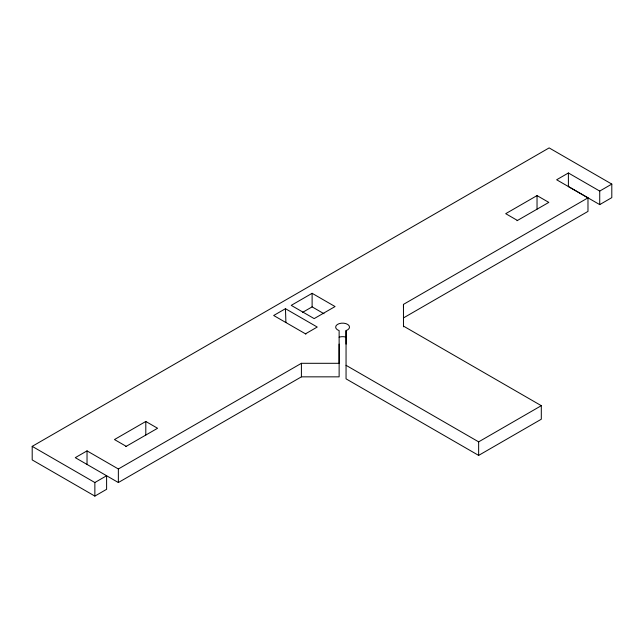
<?xml version="1.0" encoding="UTF-8"?>
<svg xmlns="http://www.w3.org/2000/svg" width="644" height="644" viewBox="0 0 644 644"><rect width="100%" height="100%" fill="white"/><g stroke="black" fill="none" stroke-linecap="round" stroke-linejoin="round"><path stroke-width="0.97" d="M599.725 204.615L599.725 191.075L568.394 172.986L568.394 186.527L599.725 204.615L611.8 197.636L611.8 184.087L549.139 147.903L32.2 446.356L32.2 459.921L94.861 496.097L106.606 489.311L106.606 475.747L94.861 482.533L94.861 496.097M118.359 482.533L118.359 468.985L87.029 450.881L75.276 457.659L118.359 482.533L301.408 376.845L301.408 363.305L339.13 363.305L339.13 330.589A6.923 3.993 0 0 1 337.287 324.552A6.923 3.993 0 0 1 347.897 324.56A6.923 3.993 0 0 1 346.053 330.589L346.053 344.121M305.457 333.85L317.234 327.047L285.461 308.701L273.676 315.496L305.924 334.083M312.115 293.31L291.233 305.369L314.167 318.611L335.057 306.552L312.115 293.31L312.115 306.874L324.013 313.741M302.543 312.396L312.115 306.874M568.394 172.986L556.649 179.773L587.98 197.853L587.98 211.401L403.458 317.927M125.789 446.59L157.579 428.268L145.802 421.466L114.471 439.554L126.248 446.356M517.019 220.715L548.817 202.393L537.032 195.591L505.709 213.679L517.486 220.481M118.359 468.985L301.408 363.305M403.458 307.285L403.458 304.387L587.98 197.853M599.725 191.075L611.8 184.087M346.053 365.309L478.645 441.856L541.306 405.68L541.306 419.22L478.645 455.397L346.053 378.849L346.053 330.589M301.408 376.845L339.13 376.845L339.13 344.121M403.522 326.13L541.306 405.68M32.2 446.356L94.861 482.533M285.461 308.701L285.912 322.523M403.458 304.387L403.482 326.822M537.032 195.591L537.032 209.155M478.645 441.856L478.645 455.397M145.802 421.466L145.802 435.03M87.029 450.881L87.029 464.445M339.13 337.198A6.923 3.993 0 0 1 346.053 337.198"/></g></svg>
